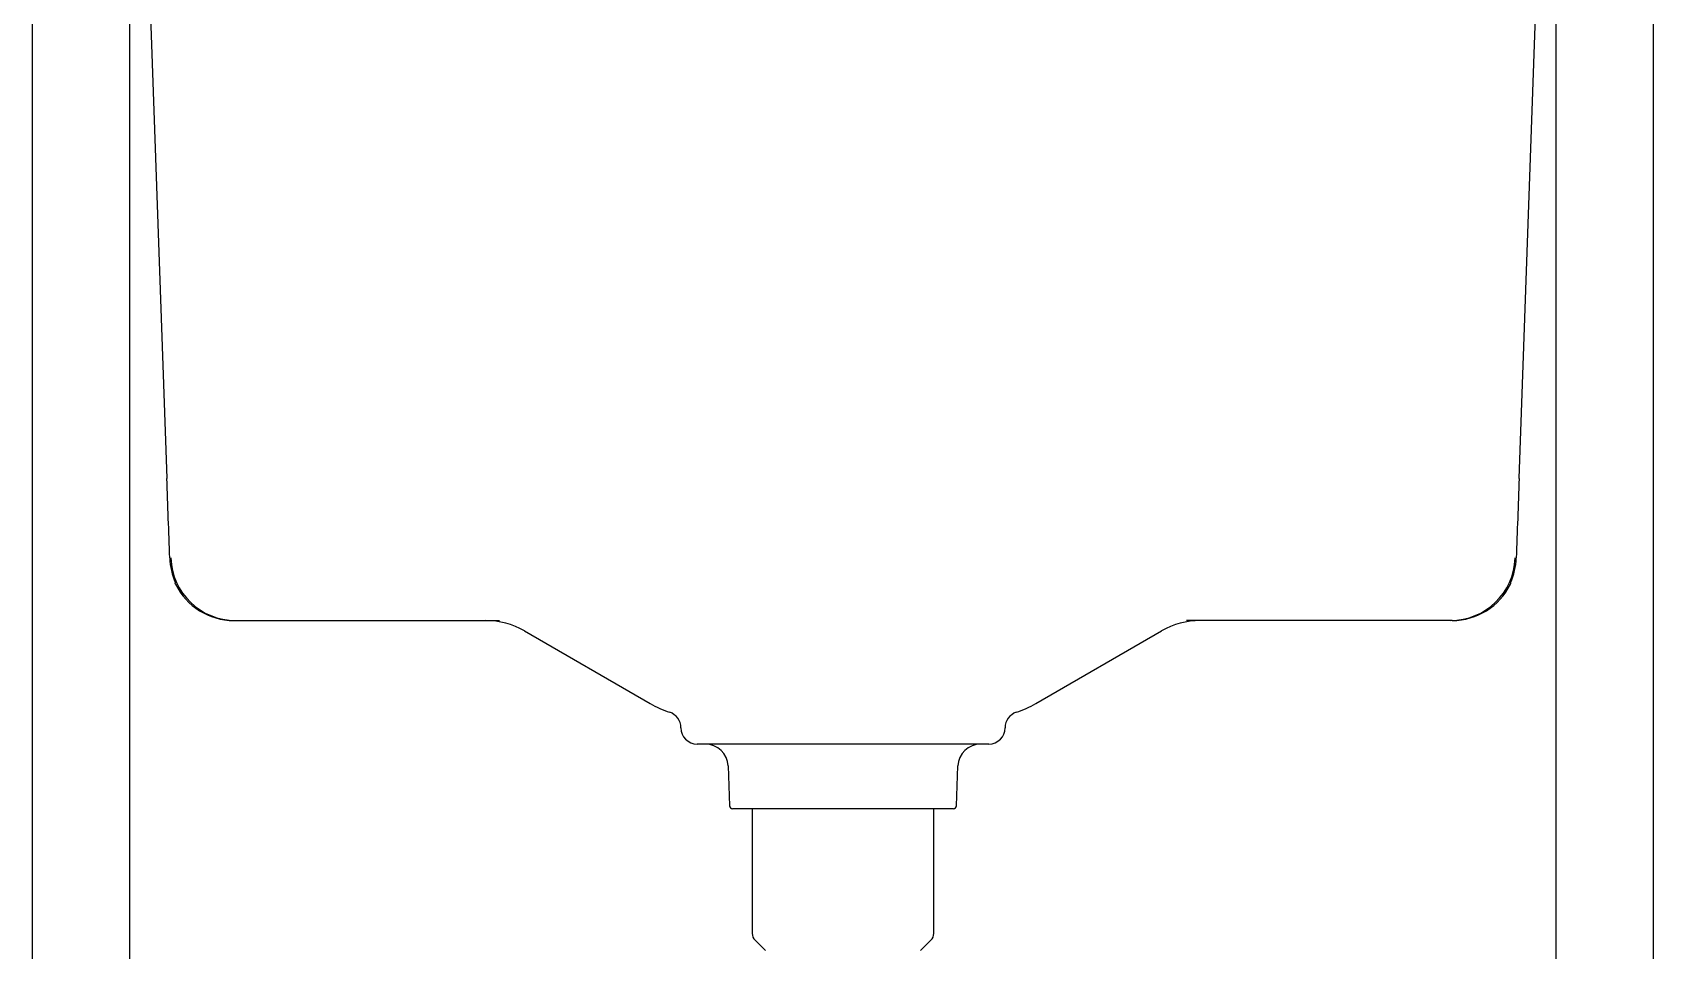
# Model space of a CAD drawing. Header units: millimetres. Extents: x 169 to 4368, y -1049 to 1924.
# Drawn here: x 266.46 to 316.46, y 1074.66 to 1102.98 of the extents above; entities that cross this region are included whole.
import ezdxf

# ---------------------------------------------------------------- set-up
doc = ezdxf.new("R2010")
doc.units = ezdxf.units.MM

msp = doc.modelspace()

# ---------------------------------------------------------------- linework, layer by layer
at = {"linetype": 'Continuous'}
for p, q in [((266.457, 1033.087), (266.457, 1140.427)), ((316.457, 1033.087), (316.457, 1140.427)), ((269.457, 1041.087), (269.457, 1137.585)), ((313.457, 1040.887), (313.457, 1137.585)), ((312.309, 1089.222), (312.947, 1107.341)), ((269.982, 1106.92), (270.606, 1089.222)), ((272.669, 1084.837), (272.722, 1084.837)), ((272.722, 1084.837), (280.862, 1084.837)), ((281.634, 1084.515), (285.508, 1082.279)), ((297.407, 1082.279), (301.281, 1084.515)), ((310.193, 1084.837), (302.053, 1084.837)), ((310.246, 1084.837), (310.193, 1084.837)), ((286.457, 1081.531), (286.457, 1081.527)), ((296.457, 1081.527), (296.457, 1081.531)), ((295.957, 1081.027), (286.957, 1081.027)), ((287.911, 1080.351), (287.954, 1079.123)), ((294.961, 1079.123), (295.004, 1080.351)), ((294.861, 1079.027), (288.054, 1079.027)), ((288.657, 1079.027), (288.657, 1075.187)), ((294.257, 1075.187), (294.257, 1079.027)), ((288.745, 1074.975), (289.064, 1074.656)), ((293.851, 1074.656), (294.169, 1074.975))]:
    msp.add_line(p, q, dxfattribs=at)
for centre, radius, start, end in [((272.753, 1086.844), 2.063, 182.1343, 204.092), ((310.161, 1086.844), 2.063, 335.908, 357.8657), ((272.749, 1086.843), 2.058, 198.345, 201.1491), ((280.434, 1082.437), 2.4, 60, 90), ((302.481, 1082.437), 2.4, 90, 120), ((287.158, 1085.137), 3.3, 240, 251.5874), ((285.957, 1081.531), 0.5, 0, 71.5874), ((296.957, 1081.531), 0.5, 108.4126, 180), ((295.757, 1085.137), 3.3, 288.4126, 300), ((286.957, 1081.527), 0.5, 180, 270), ((295.957, 1081.527), 0.5, 270, 0), ((287.212, 1080.327), 0.7, 2, 90), ((295.703, 1080.327), 0.7, 90, 178), ((288.054, 1079.127), 0.1, 182, 270), ((294.861, 1079.127), 0.1, 270, 358), ((288.957, 1075.187), 0.3, 180, 225), ((293.957, 1075.187), 0.3, 315, 0)]:
    msp.add_arc(centre, radius, start, end, dxfattribs=at)
for centre, major_axis, ratio, start_param, end_param in [((270.609, 1089.025), (0.397, -11.258), 0.00031, 1.368818, 1.588249), ((312.306, 1089.025), (-0.397, -11.258), 0.00031, 4.694936, 4.914367), ((272.722, 1086.837), (0, -2), 0.998989, 4.74729, 6.283185), ((310.193, 1086.837), (0, -2), 0.998989, 0, 1.535895), ((272.669, 1086.837), (-2, 0), 0.999848, 0.455059, 1.570796), ((310.246, 1086.837), (2, 0), 0.999848, 4.712389, 5.828126)]:
    msp.add_ellipse(centre, major_axis=major_axis, ratio=ratio, start_param=start_param, end_param=end_param, dxfattribs=at)
for points, knots in [([(270.82, 1086.128), (270.826, 1086.112), (270.837, 1086.082), (270.854, 1086.042), (270.864, 1086.018), (270.867, 1086.011), (270.867, 1086.01), (270.867, 1086.01)], [0, 0, 0, 0, 0.230443, 0.5125906, 0.7056714, 0.7844685, 0.8042112, 0.8042112, 0.8042112, 0.8042112]), ([(270.872, 1085.958), (270.869, 1085.964), (270.866, 1085.971), (270.863, 1085.985), (270.862, 1085.993), (270.862, 1086)], [0, 0, 0, 0, 0.5, 0.5, 1, 1, 1, 1]), ([(312.043, 1085.958), (312.046, 1085.964), (312.048, 1085.971), (312.052, 1085.985), (312.053, 1085.993), (312.053, 1086)], [0, 0, 0, 0, 0.5, 0.5, 1, 1, 1, 1]), ([(312.048, 1086.01), (312.048, 1086.01), (312.048, 1086.011), (312.049, 1086.014), (312.053, 1086.023), (312.062, 1086.045), (312.077, 1086.08), (312.087, 1086.109), (312.094, 1086.126)], [0.1948991, 0.1948991, 0.1948991, 0.1948991, 0.2190669, 0.2695099, 0.3596822, 0.5079799, 0.750573, 1, 1, 1, 1])]:
    msp.add_open_spline(points, degree=3, knots=knots, dxfattribs=at)

doc.saveas('drawing.dxf')
